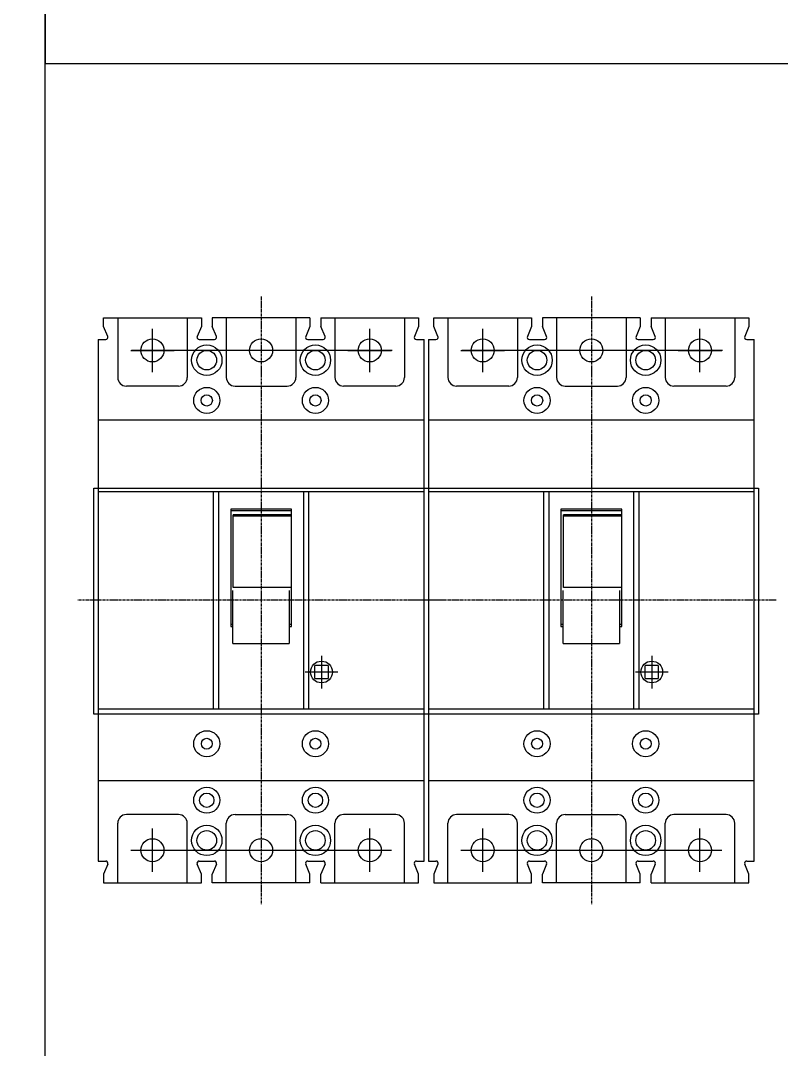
# Model space of a CAD drawing. Header units: millimetres. Extents: x 60229 to 91621, y 21923 to 36546.
# Drawn here: x 82515.1 to 82690.2, y 30019.8 to 30256.5 of the extents above; entities that cross this region are included whole.
import ezdxf

# ---------------------------------------------------------------- set-up
doc = ezdxf.new("R2010")
doc.units = ezdxf.units.MM
doc.linetypes.add('CENTER', pattern=[2, 1.25, -0.25, 0.25, -0.25])
doc.linetypes.add('CENTER2', pattern=[1.125, 0.75, -0.125, 0.125, -0.125])
doc.layers.add('CENTER', color=1, linetype='CENTER2')
doc.layers.add('OUTLINE', color=7, linetype='Continuous')

# ---------------------------------------------------------------- blocks, each defined once
blk = doc.blocks.new('BLOCK1')
at = {"color": 1, "linetype": 'Continuous'}
blk.add_lwpolyline([(-38.66, 25.77), (38.34, 25.77), (38.34, -26.23), (-38.66, -26.23)], close=True, dxfattribs=at)
at = {"layer": 'CENTER', "linetype": 'CENTER', "ltscale": 0.1}
for p, q in [((-0.16, 70), (-0.16, -70)), ((42.34, 0), (-42.34, 0))]:
    blk.add_line(p, q, dxfattribs=at)
at = {"layer": 'OUTLINE'}
for p, q in [((-36.41, 63), (-36.41, 65)), ((-36.41, 65), (-13.91, 65)), ((-33.16, 65), (-33.16, 51.3)), ((-17.16, 65), (-17.16, 51.3)), ((-13.91, 65), (-13.91, 63)), ((11.09, 65), (-11.41, 65)), ((-11.41, 65), (-11.41, 63)), ((-8.16, 65), (-8.16, 51.3)), ((7.84, 65), (7.84, 51.3)), ((11.09, 65), (11.09, 63)), ((13.59, 65), (13.59, 63)), ((13.59, 65), (36.09, 65)), ((16.84, 65), (16.84, 51.3)), ((32.84, 65), (32.84, 51.3)), ((36.09, 65), (36.09, 63)), ((-35.45, 60.69), (-36.41, 63)), ((-25.16, 52.5), (-25.16, 62.5)), ((-13.91, 63), (-14.87, 60.69)), ((-10.45, 60.69), (-11.41, 63)), ((11.09, 63), (10.13, 60.69)), ((14.55, 60.69), (13.59, 63)), ((24.84, 52.5), (24.84, 62.5)), ((36.09, 63), (35.13, 60.69)), ((-37.66, 60), (-37.66, -60)), ((-37.66, 60), (-35.91, 60)), ((-14.41, 60), (-10.91, 60)), ((10.59, 60), (14.09, 60)), ((35.59, 60), (37.34, 60)), ((37.34, -60), (37.34, 60)), ((-30.16, 57.5), (-20.16, 57.5)), ((30.03, 57.5), (-29.96, 57.5)), ((19.84, 57.5), (29.84, 57.5)), ((-19.16, 49.3), (-31.16, 49.3)), ((-6.16, 49.3), (5.84, 49.3)), ((30.84, 49.3), (18.84, 49.3)), ((-19.16, -49.3), (-31.16, -49.3)), ((-6.16, -49.3), (5.84, -49.3)), ((30.84, -49.3), (18.84, -49.3)), ((-33.16, -65), (-33.16, -51.3)), ((-17.16, -65), (-17.16, -51.3)), ((-8.16, -65), (-8.16, -51.3)), ((7.84, -65), (7.84, -51.3)), ((16.84, -65), (16.84, -51.3)), ((32.84, -65), (32.84, -51.3)), ((-25.16, -62.5), (-25.16, -52.5)), ((24.84, -62.5), (24.84, -52.5)), ((-30.16, -57.5), (29.84, -57.5)), ((-37.66, -60), (-35.91, -60)), ((-35.45, -60.69), (-36.41, -63)), ((-13.91, -63), (-14.87, -60.69)), ((-14.41, -60), (-10.91, -60)), ((-10.45, -60.69), (-11.41, -63)), ((11.09, -63), (10.13, -60.69)), ((10.59, -60), (14.09, -60)), ((14.55, -60.69), (13.59, -63)), ((36.09, -63), (35.13, -60.69)), ((35.59, -60), (37.34, -60)), ((-36.41, -63), (-36.41, -65)), ((-13.91, -65), (-13.91, -63)), ((-11.41, -65), (-11.41, -63)), ((11.09, -65), (11.09, -63)), ((13.59, -65), (13.59, -63)), ((36.09, -65), (36.09, -63)), ((-36.41, -65), (-13.91, -65)), ((11.09, -65), (-11.41, -65)), ((13.59, -65), (36.09, -65))]:
    blk.add_line(p, q, dxfattribs=at)
at = {"layer": 'OUTLINE', "color": 6}
for p, q in [((-37.66, 41.5), (37.34, 41.5)), ((-37.66, 25), (37.34, 25)), ((-11.16, 25), (-11.16, -25)), ((-9.96, 25), (-9.96, -25)), ((9.64, -25), (9.64, 25)), ((10.84, -25), (10.84, 25)), ((6.84, 21), (-7.16, 21)), ((-7.16, 21), (-7.16, -6)), ((6.84, 20.58), (-7.16, 20.58)), ((-6.56, 2.91), (-6.56, 19.69)), ((6.84, 19.69), (-6.56, 19.69)), ((-6.56, 19.45), (6.84, 19.45)), ((6.84, -6), (6.84, 21)), ((6.84, 2.91), (-6.56, 2.91)), ((-6.66, -9.94), (-6.66, 2.22)), ((6.34, 2.22), (6.34, -9.94)), ((-6.66, -5.57), (-7.16, -5.57)), ((-7.16, -6), (-6.66, -6)), ((6.84, -5.57), (6.34, -5.57)), ((6.34, -6), (6.84, -6)), ((-6.66, -9.94), (6.34, -9.94)), ((13.74, -12.74), (13.74, -20.26)), ((17.49, -16.5), (9.98, -16.5)), ((15.24, -15), (12.24, -15)), ((12.24, -18), (12.24, -15)), ((15.24, -15), (15.24, -18)), ((12.24, -18), (15.24, -18)), ((-37.66, -25), (37.34, -25)), ((-37.66, -41.5), (37.34, -41.5))]:
    blk.add_line(p, q, dxfattribs=at)
at = {"layer": 'OUTLINE'}
for centre, radius in [((-25.16, 57.5), 2.65), ((-0.16, 57.5), 2.65), ((24.84, 57.5), 2.65), ((-12.66, 55.25), 3.5), ((-12.66, 55.25), 2.25), ((12.34, 55.25), 3.5), ((12.34, 55.25), 2.25), ((-12.66, 46), 3), ((12.34, 46), 3), ((-12.66, 46), 1.3), ((12.34, 46), 1.3), ((-12.66, -46), 3), ((-12.66, -46), 1.65), ((12.34, -46), 3), ((12.34, -46), 1.65), ((-12.66, -55.25), 3.5), ((12.34, -55.25), 3.5), ((-12.66, -55.25), 2.25), ((12.34, -55.25), 2.25), ((-25.16, -57.5), 2.65), ((-0.16, -57.5), 2.65), ((24.84, -57.5), 2.65)]:
    blk.add_circle(centre, radius, dxfattribs=at)
at = {"layer": 'OUTLINE', "color": 6}
for centre, radius in [((13.74, -16.5), 2.5), ((-12.66, -33), 3), ((12.34, -33), 3), ((-12.66, -33), 1.25), ((12.34, -33), 1.25)]:
    blk.add_circle(centre, radius, dxfattribs=at)
at = {"layer": 'OUTLINE'}
for centre, radius, start, end in [((-35.91, 60.5), 0.5, 270, 22.6199), ((-14.41, 60.5), 0.5, 157.3801, 270), ((-10.91, 60.5), 0.5, 270, 22.6199), ((10.59, 60.5), 0.5, 157.3801, 270), ((14.09, 60.5), 0.5, 270, 22.6199), ((35.59, 60.5), 0.5, 157.3801, 270), ((-31.16, 51.3), 2, 180, 270), ((-19.16, 51.3), 2, 270, 0), ((-6.16, 51.3), 2, 180, 270), ((5.84, 51.3), 2, 270, 0), ((18.84, 51.3), 2, 180, 270), ((30.84, 51.3), 2, 270, 0), ((-31.16, -51.3), 2, 90, 180), ((-19.16, -51.3), 2, 0, 90), ((-6.16, -51.3), 2, 90, 180), ((5.84, -51.3), 2, 0, 90), ((18.84, -51.3), 2, 90, 180), ((30.84, -51.3), 2, 0, 90), ((-35.91, -60.5), 0.5, 337.3801, 90), ((-14.41, -60.5), 0.5, 90, 202.6199), ((-10.91, -60.5), 0.5, 337.3801, 90), ((10.59, -60.5), 0.5, 90, 202.6199), ((14.09, -60.5), 0.5, 337.3801, 90), ((35.59, -60.5), 0.5, 90, 202.6199)]:
    blk.add_arc(centre, radius, start, end, dxfattribs=at)

msp = doc.modelspace()

# ---------------------------------------------------------------- linework, layer by layer
at = {"color": 253, "lineweight": -2}
for points in [[(82520.79, 29512.56), (82520.79, 30306.64), (82460.79, 30306.64), (82460.79, 29512.56)], [(82520.79, 30246.64), (82885.5, 30246.64), (82885.5, 30306.64), (82520.79, 30306.64)]]:
    msp.add_lwpolyline(points, close=True, dxfattribs=at)

# ---------------------------------------------------------------- block references
at = {"linetype": 'Continuous'}
for p in [(82570.65, 30123.14), (82646.65, 30123.14)]:
    msp.add_blockref('BLOCK1', p, dxfattribs=at)

doc.saveas('drawing.dxf')
